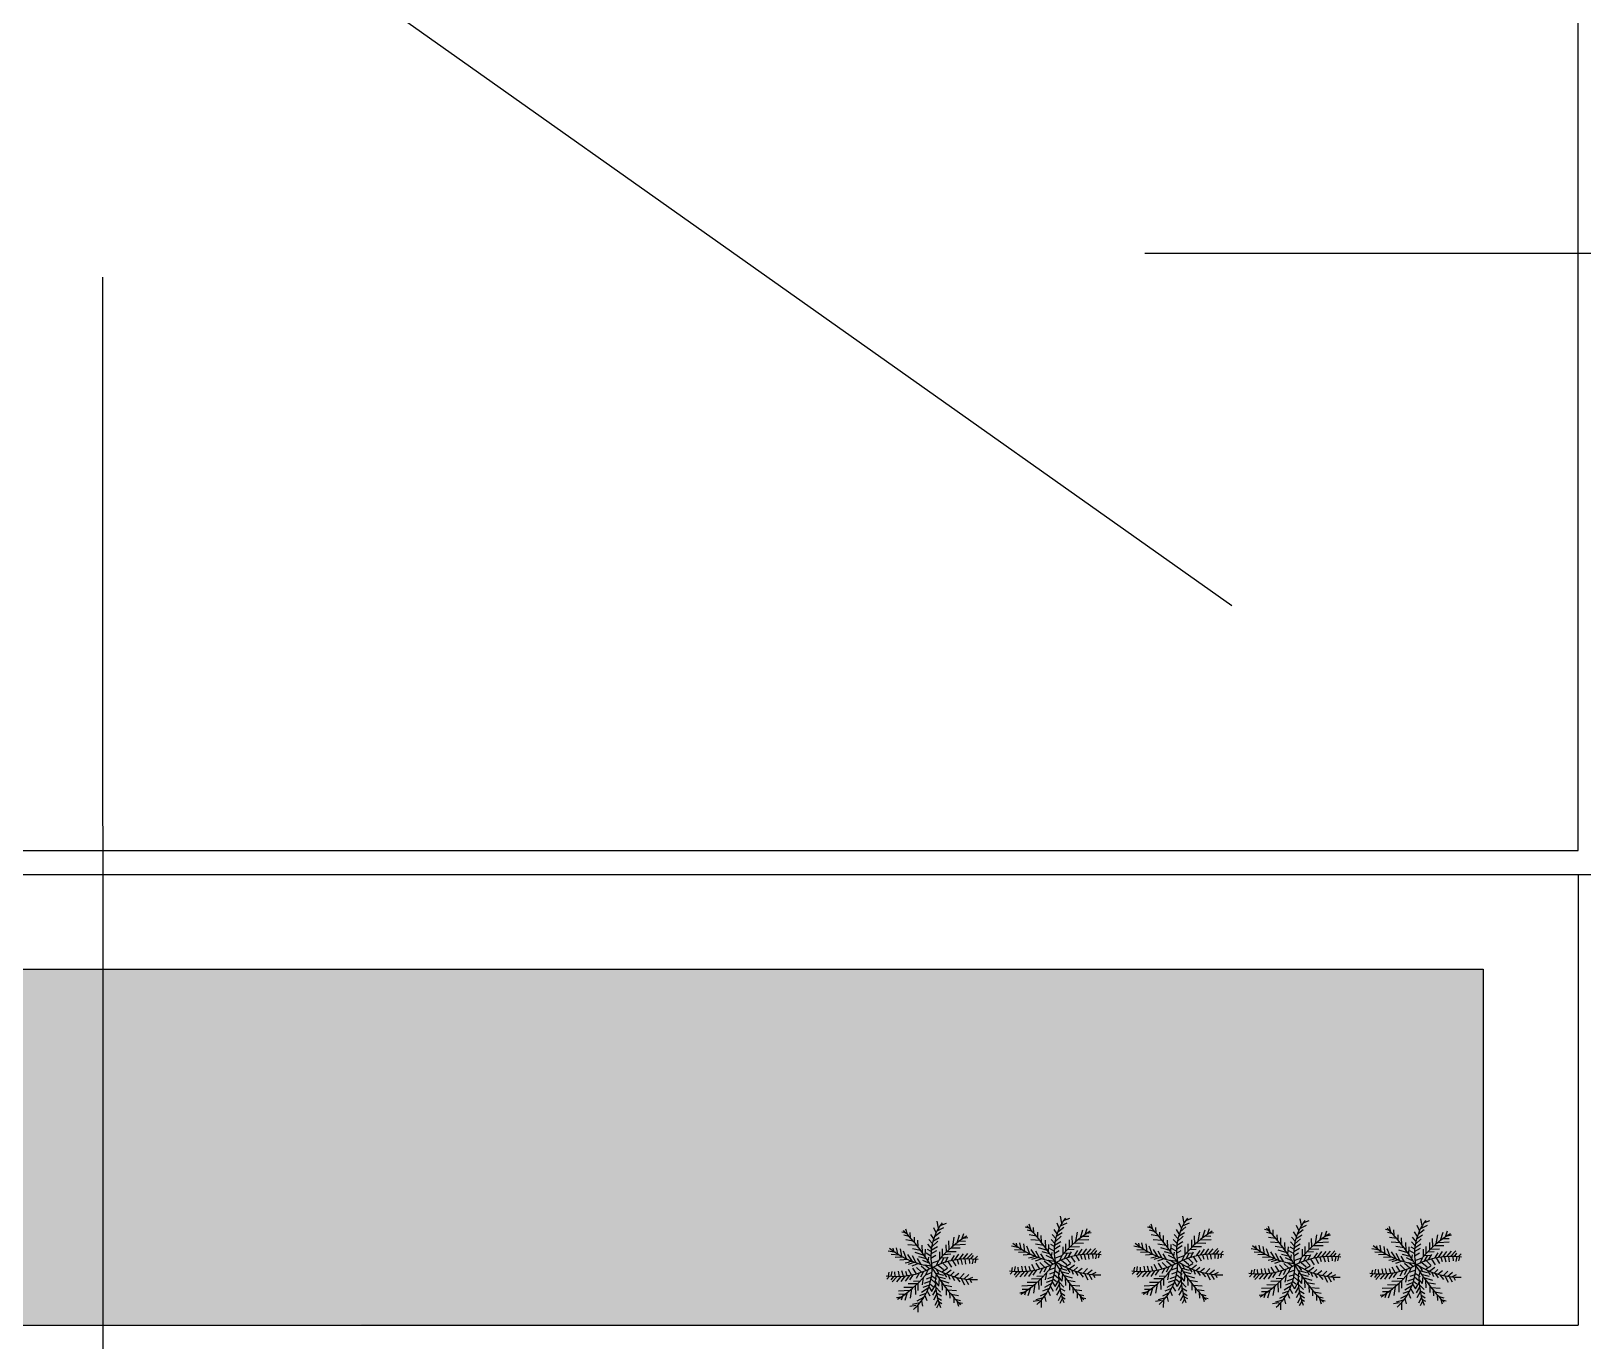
# Model space of a CAD drawing. Header units: millimetres. Extents: x 1170 to 1315, y 90 to 135.
# Drawn here: x 1288.05 to 1292.958, y 121.252 to 125.393 of the extents above; entities that cross this region are included whole.
import ezdxf

# ---------------------------------------------------------------- set-up
doc = ezdxf.new("R2010")
doc.units = ezdxf.units.MM
doc.header["$LTSCALE"] = 20
doc.header["$MEASUREMENT"] = 0
doc.linetypes.add('CENTER', pattern=[2, 1.25, -0.25, 0.25, -0.25])
doc.linetypes.add('HIDDEN', pattern=[0.375, 0.25, -0.125])
for name, color, linetype in [('COTA', 7, 'CONTINUOUS'), ('E-hatch', 8, 'CONTINUOUS'), ('Indic_Corte_Vista', 2, 'CONTINUOUS'), ('LAYER7', 4, 'CONTINUOUS')]:
    doc.layers.add(name, color=color, linetype=linetype)

msp = doc.modelspace()

# ---------------------------------------------------------------- hatches: boundary and pattern name
at = {"layer": 'E-hatch'}
h = msp.add_hatch(dxfattribs=at)
h.set_pattern_fill('GRASS', color=250, scale=0.1, style=0)
h.paths.add_polyline_path([(1279.7532, 122.4272), (1292.6429, 122.4272), (1292.6429, 121.3022), (1281.3117, 121.3087), (1280.9141, 121.3841), (1280.5581, 121.5316), (1280.319, 121.6838), (1280.1098, 121.8645), (1279.9889, 121.9969), (1279.7859, 122.2936), (1279.7394, 122.3831)])
h.paths.add_polyline_path([(1293.1679, 123.0022), (1293.1679, 122.7272), (1293.0179, 122.7272), (1293.0179, 121.2772), (1293.6598, 121.2828), (1294.0841, 121.3625), (1294.3369, 121.4594), (1294.6175, 121.6192), (1294.8963, 121.8508), (1295.0687, 122.0483), (1295.1734, 122.2003), (1295.2986, 122.4364), (1295.3724, 122.6289), (1295.4298, 122.8484), (1295.4543, 123.0022)])

# ---------------------------------------------------------------- linework, layer by layer
at = {"layer": 'COTA', "color": 8, "linetype": 'HIDDEN'}
msp.add_line((1281.6435, 130.7957), (1292.9429, 122.8022), dxfattribs=at)
at = {"layer": 'COTA', "color": 2, "linetype": 'CENTER'}
for p, q in [((1291.5722, 124.6904), (1298.1262, 124.6904)), ((1288.2786, 119.2632), (1288.2776, 124.615))]:
    msp.add_line(p, q, dxfattribs=at)
at = {"layer": 'E-hatch', "color": 250}
for p, q in [((1292.6429, 122.4272), (1292.6429, 121.3022)), ((1290.9123, 121.5936), (1290.9049, 121.6094)), ((1290.9156, 121.6003), (1290.937, 121.6106)), ((1290.9204, 121.6089), (1290.9164, 121.631)), ((1290.9257, 121.6173), (1290.945, 121.6249)), ((1291.2068, 121.6092), (1291.1939, 121.612)), ((1291.2116, 121.6041), (1291.2064, 121.6215)), ((1291.2216, 121.593), (1291.221, 121.6107)), ((1291.3022, 121.609), (1291.2949, 121.6248)), ((1291.2973, 121.5974), (1291.3161, 121.6124)), ((1291.3055, 121.6157), (1291.3269, 121.626)), ((1291.3103, 121.6244), (1291.3063, 121.6464)), ((1291.3156, 121.6327), (1291.3349, 121.6403)), ((1291.5934, 121.6092), (1291.5805, 121.6121)), ((1291.5982, 121.6042), (1291.5929, 121.6216)), ((1291.6082, 121.5931), (1291.6075, 121.6107)), ((1291.6888, 121.6091), (1291.6814, 121.6249)), ((1291.6839, 121.5975), (1291.7027, 121.6125)), ((1291.6921, 121.6158), (1291.7135, 121.6261)), ((1291.6968, 121.6244), (1291.6929, 121.6464)), ((1291.7021, 121.6328), (1291.7215, 121.6403)), ((1291.9688, 121.5964), (1291.9636, 121.6139)), ((1292.0594, 121.6014), (1292.052, 121.6172)), ((1292.0627, 121.608), (1292.0841, 121.6184)), ((1292.0675, 121.6167), (1292.0635, 121.6387)), ((1292.0728, 121.6251), (1292.0921, 121.6326)), ((1292.351, 121.5964), (1292.3458, 121.6139)), ((1292.4416, 121.6014), (1292.4342, 121.6172)), ((1292.4449, 121.608), (1292.4663, 121.6184)), ((1292.4497, 121.6167), (1292.4457, 121.6387)), ((1292.455, 121.6251), (1292.4743, 121.6326)), ((1290.8169, 121.5937), (1290.804, 121.5966)), ((1290.827, 121.5829), (1290.8105, 121.5871)), ((1290.8217, 121.5887), (1290.8165, 121.6061)), ((1290.8401, 121.5679), (1290.8166, 121.5718)), ((1290.8317, 121.5776), (1290.831, 121.5952)), ((1290.8446, 121.5625), (1290.8441, 121.5803)), ((1290.8556, 121.549), (1290.8551, 121.5704)), ((1290.9007, 121.5602), (1290.8893, 121.5729)), ((1290.905, 121.5752), (1290.8958, 121.589)), ((1290.8987, 121.5502), (1290.9176, 121.5677)), ((1290.9027, 121.5677), (1290.9217, 121.5796)), ((1290.9074, 121.582), (1290.9262, 121.597)), ((1290.9538, 121.5415), (1290.9529, 121.5688)), ((1290.9649, 121.5512), (1290.9697, 121.5802)), ((1290.9787, 121.5624), (1290.9867, 121.5881)), ((1290.9869, 121.5685), (1291.0052, 121.5681)), ((1290.9943, 121.5737), (1291.0006, 121.5924)), ((1290.9992, 121.577), (1291.0128, 121.5796)), ((1291.1687, 121.5512), (1291.1667, 121.5609)), ((1291.181, 121.5429), (1291.177, 121.5624)), ((1291.2169, 121.5983), (1291.2005, 121.6026)), ((1291.2301, 121.5833), (1291.2065, 121.5872)), ((1291.2412, 121.5698), (1291.2126, 121.5718)), ((1291.2346, 121.578), (1291.234, 121.5957)), ((1291.2455, 121.5644), (1291.245, 121.5858)), ((1291.2591, 121.5463), (1291.258, 121.5708)), ((1291.2878, 121.5602), (1291.276, 121.5731)), ((1291.2907, 121.5756), (1291.2792, 121.5883)), ((1291.2949, 121.5906), (1291.2858, 121.6045)), ((1291.2871, 121.5547), (1291.3065, 121.5667)), ((1291.2886, 121.5656), (1291.3076, 121.5831)), ((1291.2926, 121.5832), (1291.3116, 121.595)), ((1291.3348, 121.5485), (1291.3348, 121.5715)), ((1291.3438, 121.5569), (1291.3428, 121.5842)), ((1291.3495, 121.5621), (1291.3789, 121.5617)), ((1291.3548, 121.5666), (1291.3596, 121.5956)), ((1291.3607, 121.5715), (1291.3957, 121.5731)), ((1291.3687, 121.5778), (1291.3766, 121.6035)), ((1291.3768, 121.5839), (1291.3952, 121.5836)), ((1291.3842, 121.5891), (1291.3905, 121.6078)), ((1291.3892, 121.5925), (1291.4028, 121.595)), ((1291.5553, 121.5513), (1291.5532, 121.5609)), ((1291.5675, 121.5429), (1291.5636, 121.5624)), ((1291.6035, 121.5984), (1291.587, 121.6026)), ((1291.6166, 121.5834), (1291.5931, 121.5873)), ((1291.6278, 121.5699), (1291.5992, 121.5719)), ((1291.6211, 121.578), (1291.6205, 121.5958)), ((1291.632, 121.5645), (1291.6316, 121.5859)), ((1291.6457, 121.5464), (1291.6446, 121.5709)), ((1291.6743, 121.5603), (1291.6625, 121.5732)), ((1291.6772, 121.5757), (1291.6657, 121.5884)), ((1291.6815, 121.5906), (1291.6723, 121.6045)), ((1291.6736, 121.5548), (1291.693, 121.5667)), ((1291.6752, 121.5657), (1291.6941, 121.5832)), ((1291.6792, 121.5832), (1291.6982, 121.5951)), ((1291.7214, 121.5485), (1291.7213, 121.5716)), ((1291.7303, 121.557), (1291.7293, 121.5843)), ((1291.736, 121.5621), (1291.7655, 121.5618)), ((1291.7413, 121.5667), (1291.7462, 121.5956)), ((1291.7473, 121.5716), (1291.7823, 121.5732)), ((1291.7552, 121.5779), (1291.7632, 121.6036)), ((1291.7634, 121.584), (1291.7817, 121.5836)), ((1291.7708, 121.5892), (1291.7771, 121.6079)), ((1291.7757, 121.5925), (1291.7893, 121.595)), ((1291.964, 121.6015), (1291.9511, 121.6043)), ((1291.9741, 121.5907), (1291.9576, 121.5949)), ((1291.9873, 121.5757), (1291.9637, 121.5796)), ((1291.9984, 121.5622), (1291.9698, 121.5642)), ((1291.9788, 121.5854), (1291.9781, 121.603)), ((1291.9917, 121.5703), (1291.9912, 121.588)), ((1292.0027, 121.5568), (1292.0022, 121.5782)), ((1292.0163, 121.5386), (1292.0152, 121.5632)), ((1292.0449, 121.5526), (1292.0331, 121.5654)), ((1292.0478, 121.5679), (1292.0364, 121.5807)), ((1292.0521, 121.5829), (1292.043, 121.5968)), ((1292.0458, 121.558), (1292.0647, 121.5755)), ((1292.0498, 121.5755), (1292.0688, 121.5874)), ((1292.0545, 121.5898), (1292.0733, 121.6047)), ((1292.092, 121.5408), (1292.0919, 121.5639)), ((1292.101, 121.5493), (1292.1, 121.5765)), ((1292.112, 121.559), (1292.1168, 121.5879)), ((1292.1179, 121.5639), (1292.1529, 121.5655)), ((1292.1258, 121.5702), (1292.1338, 121.5958)), ((1292.134, 121.5763), (1292.1523, 121.5759)), ((1292.1414, 121.5815), (1292.1477, 121.6001)), ((1292.1463, 121.5848), (1292.16, 121.5873)), ((1292.3462, 121.6015), (1292.3333, 121.6043)), ((1292.3563, 121.5907), (1292.3399, 121.5949)), ((1292.3695, 121.5757), (1292.3459, 121.5796)), ((1292.3806, 121.5622), (1292.352, 121.5642)), ((1292.361, 121.5854), (1292.3603, 121.603)), ((1292.3739, 121.5703), (1292.3734, 121.588)), ((1292.3849, 121.5568), (1292.3844, 121.5782)), ((1292.3985, 121.5386), (1292.3974, 121.5632)), ((1292.4271, 121.5526), (1292.4154, 121.5654)), ((1292.43, 121.5679), (1292.4186, 121.5807)), ((1292.4343, 121.5829), (1292.4252, 121.5968)), ((1292.428, 121.558), (1292.4469, 121.5755)), ((1292.432, 121.5755), (1292.451, 121.5874)), ((1292.4367, 121.5898), (1292.4555, 121.6047)), ((1292.4742, 121.5408), (1292.4741, 121.5639)), ((1292.4832, 121.5493), (1292.4822, 121.5765)), ((1292.4942, 121.559), (1292.499, 121.5879)), ((1292.5001, 121.5639), (1292.5351, 121.5655)), ((1292.508, 121.5702), (1292.516, 121.5958)), ((1292.5162, 121.5763), (1292.5345, 121.5759)), ((1292.5236, 121.5815), (1292.5299, 121.6001)), ((1292.5285, 121.5848), (1292.5422, 121.5873)), ((1290.7849, 121.5315), (1290.7614, 121.5361)), ((1290.7971, 121.5237), (1290.7708, 121.5253)), ((1290.7788, 121.5358), (1290.7768, 121.5455)), ((1290.8079, 121.5175), (1290.7827, 121.5164)), ((1290.791, 121.5274), (1290.7871, 121.5469)), ((1290.8037, 121.5199), (1290.7999, 121.5435)), ((1290.819, 121.5118), (1290.8098, 121.5361)), ((1290.8513, 121.5544), (1290.8227, 121.5564)), ((1290.8376, 121.5036), (1290.8236, 121.5257)), ((1290.8635, 121.5386), (1290.8374, 121.5433)), ((1290.85, 121.499), (1290.8383, 121.5208)), ((1290.8751, 121.5226), (1290.8467, 121.5316)), ((1290.8649, 121.4944), (1290.8536, 121.5124)), ((1290.8825, 121.5117), (1290.8579, 121.5182)), ((1290.8692, 121.5309), (1290.8681, 121.5554)), ((1290.8778, 121.5187), (1290.8793, 121.5421)), ((1290.8961, 121.5206), (1290.8809, 121.5293)), ((1290.8967, 121.5349), (1290.885, 121.5412)), ((1290.8978, 121.5448), (1290.886, 121.5577)), ((1290.8873, 121.5043), (1290.8897, 121.5169)), ((1290.8962, 121.5271), (1290.9146, 121.5381)), ((1290.8962, 121.5138), (1290.9113, 121.5229)), ((1290.8971, 121.5393), (1290.9165, 121.5512)), ((1290.9241, 121.511), (1290.924, 121.5341)), ((1290.9271, 121.4961), (1290.9367, 121.5138)), ((1290.9288, 121.5146), (1290.9495, 121.5158)), ((1290.933, 121.5203), (1290.933, 121.5433)), ((1290.9379, 121.526), (1290.9586, 121.5272)), ((1290.9407, 121.5007), (1290.9504, 121.518)), ((1290.9449, 121.5331), (1290.9448, 121.5561)), ((1290.9467, 121.5348), (1290.9756, 121.5351)), ((1290.9595, 121.5466), (1290.989, 121.5463)), ((1290.9599, 121.5058), (1290.9711, 121.5227)), ((1290.9708, 121.5561), (1291.0058, 121.5577)), ((1290.9719, 121.5082), (1290.9848, 121.5269)), ((1290.9857, 121.5101), (1290.9987, 121.5277)), ((1290.9979, 121.5111), (1291.0126, 121.5284)), ((1291.0031, 121.5114), (1291.0058, 121.4949)), ((1291.0101, 121.5115), (1291.0266, 121.5292)), ((1291.0171, 121.5115), (1291.0178, 121.4973)), ((1291.0221, 121.5113), (1291.0304, 121.5224)), ((1291.0294, 121.5109), (1291.0266, 121.496)), ((1291.0343, 121.5105), (1291.0434, 121.5201)), ((1291.1748, 121.5469), (1291.1514, 121.5515)), ((1291.187, 121.5391), (1291.1608, 121.5407)), ((1291.1978, 121.5329), (1291.1726, 121.5318)), ((1291.2133, 121.5251), (1291.1879, 121.5234)), ((1291.1936, 121.5353), (1291.1898, 121.5589)), ((1291.209, 121.5272), (1291.1997, 121.5515)), ((1291.2275, 121.519), (1291.2135, 121.5412)), ((1291.2348, 121.5163), (1291.2145, 121.5096)), ((1291.2465, 121.5123), (1291.2258, 121.5042)), ((1291.2534, 121.5541), (1291.2273, 121.5587)), ((1291.2399, 121.5145), (1291.2283, 121.5362)), ((1291.265, 121.538), (1291.2367, 121.547)), ((1291.2548, 121.5098), (1291.2435, 121.5279)), ((1291.2724, 121.5271), (1291.2479, 121.5336)), ((1291.2821, 121.512), (1291.2607, 121.5221)), ((1291.2677, 121.5341), (1291.2692, 121.5575)), ((1291.286, 121.536), (1291.2708, 121.5447)), ((1291.2866, 121.5503), (1291.2749, 121.5566)), ((1291.2773, 121.5197), (1291.2797, 121.5323)), ((1291.2861, 121.5292), (1291.3013, 121.5383)), ((1291.2862, 121.5425), (1291.3045, 121.5535)), ((1291.2874, 121.514), (1291.3109, 121.5224)), ((1291.3038, 121.5061), (1291.3112, 121.5231)), ((1291.314, 121.5264), (1291.314, 121.5495)), ((1291.317, 121.5115), (1291.3266, 121.5292)), ((1291.3187, 121.5301), (1291.3394, 121.5312)), ((1291.323, 121.5357), (1291.3229, 121.5588)), ((1291.3233, 121.5138), (1291.3388, 121.4985)), ((1291.3278, 121.5415), (1291.3486, 121.5426)), ((1291.3306, 121.5161), (1291.3403, 121.5335)), ((1291.3366, 121.5502), (1291.3656, 121.5505)), ((1291.3392, 121.5186), (1291.3508, 121.5009)), ((1291.3498, 121.5212), (1291.361, 121.5381)), ((1291.3546, 121.5222), (1291.3646, 121.5051)), ((1291.3619, 121.5236), (1291.3747, 121.5423)), ((1291.3687, 121.5246), (1291.373, 121.5108)), ((1291.3756, 121.5255), (1291.3887, 121.5431)), ((1291.3808, 121.526), (1291.3852, 121.5097)), ((1291.3878, 121.5265), (1291.4026, 121.5438)), ((1291.3931, 121.5268), (1291.3957, 121.5103)), ((1291.4, 121.5269), (1291.4165, 121.5446)), ((1291.407, 121.5269), (1291.4078, 121.5127)), ((1291.412, 121.5267), (1291.4203, 121.5378)), ((1291.4193, 121.5263), (1291.4166, 121.5115)), ((1291.4242, 121.5259), (1291.4334, 121.5355)), ((1291.4282, 121.5255), (1291.4252, 121.5137)), ((1291.5613, 121.547), (1291.5379, 121.5516)), ((1291.5736, 121.5392), (1291.5473, 121.5407)), ((1291.5844, 121.533), (1291.5591, 121.5319)), ((1291.5999, 121.5252), (1291.5744, 121.5235)), ((1291.5801, 121.5353), (1291.5764, 121.559)), ((1291.5955, 121.5273), (1291.5862, 121.5516)), ((1291.6141, 121.5191), (1291.6, 121.5412)), ((1291.6213, 121.5163), (1291.601, 121.5097)), ((1291.6331, 121.5123), (1291.6124, 121.5043)), ((1291.6399, 121.5541), (1291.6139, 121.5587)), ((1291.6264, 121.5145), (1291.6148, 121.5363)), ((1291.6515, 121.5381), (1291.6232, 121.547)), ((1291.6413, 121.5099), (1291.6301, 121.5279)), ((1291.659, 121.5272), (1291.6344, 121.5337)), ((1291.6687, 121.5121), (1291.6473, 121.5222)), ((1291.6543, 121.5341), (1291.6558, 121.5576)), ((1291.6726, 121.5361), (1291.6573, 121.5448)), ((1291.6732, 121.5503), (1291.6614, 121.5567)), ((1291.6638, 121.5198), (1291.6662, 121.5324)), ((1291.6727, 121.5426), (1291.691, 121.5536)), ((1291.6727, 121.5293), (1291.6878, 121.5384)), ((1291.6739, 121.514), (1291.6975, 121.5225)), ((1291.6904, 121.5061), (1291.6978, 121.5232)), ((1291.7006, 121.5265), (1291.7005, 121.5496)), ((1291.7036, 121.5116), (1291.7132, 121.5293)), ((1291.7053, 121.5301), (1291.726, 121.5313)), ((1291.7095, 121.5358), (1291.7095, 121.5588)), ((1291.7099, 121.5138), (1291.7253, 121.4986)), ((1291.7144, 121.5415), (1291.7351, 121.5427)), ((1291.7172, 121.5162), (1291.7269, 121.5335)), ((1291.7232, 121.5503), (1291.7521, 121.5506)), ((1291.7258, 121.5187), (1291.7374, 121.501)), ((1291.7364, 121.5213), (1291.7476, 121.5382)), ((1291.7412, 121.5223), (1291.7511, 121.5052)), ((1291.7484, 121.5237), (1291.7613, 121.5424)), ((1291.7553, 121.5247), (1291.7595, 121.5109)), ((1291.7622, 121.5256), (1291.7752, 121.5432)), ((1291.7673, 121.5261), (1291.7718, 121.5098)), ((1291.7744, 121.5266), (1291.7891, 121.5439)), ((1291.7796, 121.5269), (1291.7822, 121.5104)), ((1291.7866, 121.527), (1291.803, 121.5447)), ((1291.7936, 121.527), (1291.7943, 121.5128)), ((1291.7986, 121.5268), (1291.8069, 121.5379)), ((1291.8059, 121.5264), (1291.8031, 121.5115)), ((1291.8108, 121.526), (1291.8199, 121.5356)), ((1291.8148, 121.5256), (1291.8117, 121.5137)), ((1291.932, 121.5393), (1291.9085, 121.5438)), ((1291.9442, 121.5315), (1291.9179, 121.533)), ((1291.9259, 121.5436), (1291.9239, 121.5532)), ((1291.955, 121.5253), (1291.9298, 121.5242)), ((1291.9382, 121.5352), (1291.9342, 121.5547)), ((1291.9705, 121.5175), (1291.945, 121.5158)), ((1291.9508, 121.5276), (1291.947, 121.5513)), ((1291.9661, 121.5196), (1291.9569, 121.5439)), ((1291.9847, 121.5114), (1291.9707, 121.5335)), ((1292.0106, 121.5464), (1291.9845, 121.551)), ((1291.9971, 121.5068), (1291.9854, 121.5286)), ((1292.0222, 121.5304), (1291.9938, 121.5393)), ((1292.012, 121.5022), (1292.0007, 121.5202)), ((1292.0296, 121.5195), (1292.005, 121.526)), ((1292.0393, 121.5044), (1292.0179, 121.5145)), ((1292.0249, 121.5264), (1292.0264, 121.5498)), ((1292.0432, 121.5284), (1292.028, 121.5371)), ((1292.0438, 121.5426), (1292.0321, 121.549)), ((1292.0344, 121.5121), (1292.0368, 121.5247)), ((1292.0433, 121.5349), (1292.0617, 121.5459)), ((1292.0433, 121.5216), (1292.0585, 121.5306)), ((1292.0442, 121.5471), (1292.0636, 121.559)), ((1292.0446, 121.5063), (1292.0681, 121.5148)), ((1292.061, 121.4984), (1292.0684, 121.5155)), ((1292.0712, 121.5188), (1292.0711, 121.5419)), ((1292.0742, 121.5038), (1292.0838, 121.5216)), ((1292.0759, 121.5224), (1292.0966, 121.5236)), ((1292.0801, 121.5281), (1292.0801, 121.5511)), ((1292.085, 121.5338), (1292.1057, 121.535)), ((1292.0878, 121.5085), (1292.0975, 121.5258)), ((1292.0938, 121.5426), (1292.1227, 121.5429)), ((1292.0964, 121.511), (1292.108, 121.4932)), ((1292.1066, 121.5544), (1292.1361, 121.5541)), ((1292.107, 121.5136), (1292.1182, 121.5304)), ((1292.1118, 121.5146), (1292.1217, 121.4975)), ((1292.1191, 121.5159), (1292.1319, 121.5347)), ((1292.1259, 121.517), (1292.1302, 121.5032)), ((1292.1328, 121.5179), (1292.1458, 121.5354)), ((1292.138, 121.5184), (1292.1424, 121.5021)), ((1292.145, 121.5189), (1292.1597, 121.5362)), ((1292.1502, 121.5191), (1292.1529, 121.5027)), ((1292.1572, 121.5193), (1292.1737, 121.537)), ((1292.1642, 121.5193), (1292.1649, 121.5051)), ((1292.1692, 121.5191), (1292.1775, 121.5302)), ((1292.1765, 121.5187), (1292.1737, 121.5038)), ((1292.1814, 121.5183), (1292.1905, 121.5279)), ((1292.1854, 121.5179), (1292.1823, 121.506)), ((1292.3142, 121.5393), (1292.2908, 121.5438)), ((1292.3264, 121.5315), (1292.3002, 121.533)), ((1292.3081, 121.5436), (1292.3061, 121.5532)), ((1292.3372, 121.5253), (1292.312, 121.5242)), ((1292.3204, 121.5352), (1292.3164, 121.5547)), ((1292.3527, 121.5175), (1292.3273, 121.5158)), ((1292.333, 121.5276), (1292.3292, 121.5513)), ((1292.3483, 121.5196), (1292.3391, 121.5439)), ((1292.3669, 121.5114), (1292.3529, 121.5335)), ((1292.3928, 121.5464), (1292.3667, 121.551)), ((1292.3793, 121.5068), (1292.3677, 121.5286)), ((1292.4044, 121.5304), (1292.376, 121.5393)), ((1292.3942, 121.5022), (1292.3829, 121.5202)), ((1292.4118, 121.5195), (1292.3872, 121.526)), ((1292.4215, 121.5044), (1292.4001, 121.5145)), ((1292.4071, 121.5264), (1292.4086, 121.5498)), ((1292.4254, 121.5284), (1292.4102, 121.5371)), ((1292.426, 121.5426), (1292.4143, 121.549)), ((1292.4166, 121.5121), (1292.4191, 121.5247)), ((1292.4255, 121.5349), (1292.4439, 121.5459)), ((1292.4255, 121.5216), (1292.4407, 121.5306)), ((1292.4265, 121.5471), (1292.4458, 121.559)), ((1292.4268, 121.5063), (1292.4503, 121.5148)), ((1292.4432, 121.4984), (1292.4506, 121.5155)), ((1292.4534, 121.5188), (1292.4533, 121.5419)), ((1292.4564, 121.5038), (1292.466, 121.5216)), ((1292.4581, 121.5224), (1292.4788, 121.5236)), ((1292.4624, 121.5281), (1292.4623, 121.5511)), ((1292.4672, 121.5338), (1292.4879, 121.535)), ((1292.47, 121.5085), (1292.4797, 121.5258)), ((1292.476, 121.5426), (1292.5049, 121.5429)), ((1292.4786, 121.511), (1292.4902, 121.4932)), ((1292.4888, 121.5544), (1292.5183, 121.5541)), ((1292.4892, 121.5136), (1292.5004, 121.5304)), ((1292.494, 121.5146), (1292.5039, 121.4975)), ((1292.5013, 121.5159), (1292.5141, 121.5347)), ((1292.5081, 121.517), (1292.5124, 121.5032)), ((1292.515, 121.5179), (1292.528, 121.5354)), ((1292.5202, 121.5184), (1292.5246, 121.5021)), ((1292.5272, 121.5189), (1292.542, 121.5362)), ((1292.5324, 121.5191), (1292.5351, 121.5027)), ((1292.5394, 121.5193), (1292.5559, 121.537)), ((1292.5464, 121.5193), (1292.5471, 121.5051)), ((1292.5514, 121.5191), (1292.5597, 121.5302)), ((1292.5587, 121.5187), (1292.5559, 121.5038)), ((1292.5636, 121.5183), (1292.5727, 121.5279)), ((1292.5676, 121.5179), (1292.5645, 121.506)), ((1290.7616, 121.4576), (1290.7646, 121.4695)), ((1290.7705, 121.4568), (1290.7732, 121.4717)), ((1290.7828, 121.4563), (1290.782, 121.4704)), ((1290.7967, 121.4564), (1290.7941, 121.4728)), ((1290.8234, 121.5097), (1290.7979, 121.508)), ((1290.809, 121.4572), (1290.8046, 121.4734)), ((1290.8211, 121.4585), (1290.8168, 121.4723)), ((1290.8448, 121.5008), (1290.8245, 121.4942)), ((1290.8352, 121.4609), (1290.8252, 121.478)), ((1290.84, 121.4619), (1290.8288, 121.4451)), ((1290.8566, 121.4968), (1290.8359, 121.4888)), ((1290.8506, 121.4645), (1290.839, 121.4823)), ((1290.8592, 121.467), (1290.8495, 121.4497)), ((1290.8665, 121.4694), (1290.851, 121.4847)), ((1290.8728, 121.4717), (1290.8632, 121.4539)), ((1290.8809, 121.4749), (1290.8648, 121.4889)), ((1290.8922, 121.4966), (1290.8708, 121.5067)), ((1290.8974, 121.4882), (1290.8768, 121.4913)), ((1290.8921, 121.48), (1290.8768, 121.4913)), ((1290.886, 121.4771), (1290.8786, 121.46)), ((1290.8994, 121.4681), (1290.8789, 121.4607)), ((1290.8975, 121.4985), (1290.921, 121.507)), ((1290.9125, 121.4634), (1290.9101, 121.4509)), ((1290.9117, 121.4812), (1290.9204, 121.467)), ((1290.9117, 121.4668), (1290.9362, 121.4603)), ((1290.9139, 121.4906), (1290.9213, 121.5077)), ((1290.9194, 121.4922), (1290.9356, 121.4782)), ((1290.9304, 121.4711), (1290.9481, 121.4819)), ((1290.9334, 121.4983), (1290.9488, 121.4831)), ((1290.9363, 121.4679), (1290.945, 121.4537)), ((1290.9433, 121.4648), (1290.9598, 121.4774)), ((1290.9493, 121.5032), (1290.9609, 121.4855)), ((1290.9579, 121.4592), (1290.9696, 121.4703)), ((1290.9647, 121.5068), (1290.9746, 121.4897)), ((1290.97, 121.4554), (1290.9847, 121.4668)), ((1290.9788, 121.5092), (1290.983, 121.4954)), ((1290.9876, 121.451), (1291.0012, 121.4654)), ((1290.9909, 121.5106), (1290.9953, 121.4943)), ((1291.0008, 121.4487), (1291.0164, 121.4619)), ((1291.0383, 121.5101), (1291.0352, 121.4983)), ((1291.1555, 121.4727), (1291.1464, 121.4631)), ((1291.1515, 121.4731), (1291.1546, 121.4849)), ((1291.1677, 121.4718), (1291.1594, 121.4607)), ((1291.1604, 121.4723), (1291.1632, 121.4871)), ((1291.1797, 121.4716), (1291.1632, 121.454)), ((1291.1727, 121.4717), (1291.172, 121.4859)), ((1291.1919, 121.4721), (1291.1772, 121.4547)), ((1291.1867, 121.4718), (1291.184, 121.4883)), ((1291.2041, 121.4731), (1291.1911, 121.4555)), ((1291.1989, 121.4726), (1291.1945, 121.4888)), ((1291.2179, 121.475), (1291.205, 121.4563)), ((1291.211, 121.474), (1291.2068, 121.4878)), ((1291.2251, 121.4763), (1291.2152, 121.4935)), ((1291.2299, 121.4774), (1291.2187, 121.4605)), ((1291.2405, 121.48), (1291.2289, 121.4977)), ((1291.2491, 121.4824), (1291.2394, 121.4651)), ((1291.2564, 121.4848), (1291.241, 121.5001)), ((1291.2627, 121.4871), (1291.2531, 121.4694)), ((1291.2709, 121.4904), (1291.2547, 121.5043)), ((1291.262, 121.468), (1291.2579, 121.4452)), ((1291.2873, 121.5036), (1291.2668, 121.5068)), ((1291.2821, 121.4954), (1291.2668, 121.5068)), ((1291.2759, 121.4925), (1291.2685, 121.4754)), ((1291.2893, 121.4835), (1291.2688, 121.4762)), ((1291.2875, 121.4692), (1291.2709, 121.4634)), ((1291.2863, 121.4626), (1291.2995, 121.451)), ((1291.2883, 121.4747), (1291.304, 121.4634)), ((1291.3025, 121.4789), (1291.3001, 121.4663)), ((1291.3016, 121.4966), (1291.3103, 121.4825)), ((1291.3016, 121.4822), (1291.3261, 121.4758)), ((1291.3073, 121.4714), (1291.3319, 121.465)), ((1291.3094, 121.5076), (1291.3255, 121.4936)), ((1291.312, 121.4645), (1291.3105, 121.4411)), ((1291.3203, 121.4865), (1291.338, 121.4974)), ((1291.3262, 121.4833), (1291.335, 121.4691)), ((1291.3332, 121.4802), (1291.3497, 121.4929)), ((1291.3403, 121.4766), (1291.3457, 121.4632)), ((1291.3478, 121.4746), (1291.3595, 121.4857)), ((1291.3518, 121.4733), (1291.3606, 121.4591)), ((1291.3599, 121.4708), (1291.3747, 121.4822)), ((1291.3661, 121.4691), (1291.3779, 121.4543)), ((1291.3775, 121.4664), (1291.3911, 121.4809)), ((1291.3821, 121.4655), (1291.3926, 121.4453)), ((1291.3907, 121.4641), (1291.4063, 121.4774)), ((1291.3952, 121.4635), (1291.4048, 121.4465)), ((1291.404, 121.4625), (1291.4189, 121.4697)), ((1291.4095, 121.462), (1291.4142, 121.4524)), ((1291.542, 121.4727), (1291.5329, 121.4631)), ((1291.5381, 121.4731), (1291.5411, 121.485)), ((1291.5542, 121.4719), (1291.5459, 121.4608)), ((1291.547, 121.4723), (1291.5497, 121.4872)), ((1291.5662, 121.4717), (1291.5498, 121.4541)), ((1291.5593, 121.4718), (1291.5585, 121.4859)), ((1291.5785, 121.4721), (1291.5637, 121.4548)), ((1291.5732, 121.4719), (1291.5706, 121.4883)), ((1291.5907, 121.4732), (1291.5776, 121.4556)), ((1291.5855, 121.4726), (1291.581, 121.4889)), ((1291.6044, 121.4751), (1291.5915, 121.4563)), ((1291.5976, 121.474), (1291.5933, 121.4878)), ((1291.6117, 121.4764), (1291.6017, 121.4935)), ((1291.6165, 121.4774), (1291.6053, 121.4606)), ((1291.6271, 121.48), (1291.6154, 121.4978)), ((1291.6356, 121.4825), (1291.6259, 121.4652)), ((1291.6429, 121.4849), (1291.6275, 121.5002)), ((1291.6492, 121.4872), (1291.6397, 121.4694)), ((1291.6574, 121.4904), (1291.6412, 121.5044)), ((1291.6486, 121.4681), (1291.6445, 121.4453)), ((1291.6738, 121.5037), (1291.6533, 121.5068)), ((1291.6686, 121.4955), (1291.6533, 121.5068)), ((1291.6625, 121.4926), (1291.655, 121.4755)), ((1291.6759, 121.4836), (1291.6554, 121.4762)), ((1291.6741, 121.4693), (1291.6574, 121.4634)), ((1291.6728, 121.4626), (1291.686, 121.451)), ((1291.6749, 121.4747), (1291.6906, 121.4635)), ((1291.689, 121.4789), (1291.6866, 121.4664)), ((1291.6881, 121.4823), (1291.7127, 121.4758)), ((1291.6882, 121.4967), (1291.6969, 121.4825)), ((1291.6939, 121.4715), (1291.7184, 121.465)), ((1291.6959, 121.5077), (1291.7121, 121.4937)), ((1291.6986, 121.4646), (1291.697, 121.4412)), ((1291.7069, 121.4866), (1291.7246, 121.4974)), ((1291.7128, 121.4834), (1291.7215, 121.4692)), ((1291.7198, 121.4803), (1291.7363, 121.4929)), ((1291.7268, 121.4767), (1291.7322, 121.4633)), ((1291.7343, 121.4747), (1291.746, 121.4858)), ((1291.7384, 121.4733), (1291.7471, 121.4592)), ((1291.7465, 121.4708), (1291.7612, 121.4823)), ((1291.7527, 121.4691), (1291.7644, 121.4544)), ((1291.764, 121.4665), (1291.7777, 121.4809)), ((1291.7686, 121.4656), (1291.7791, 121.4454)), ((1291.7772, 121.4641), (1291.7929, 121.4774)), ((1291.7817, 121.4635), (1291.7914, 121.4466)), ((1291.7905, 121.4626), (1291.8055, 121.4697)), ((1291.796, 121.4621), (1291.8007, 121.4525)), ((1291.9127, 121.465), (1291.9035, 121.4554)), ((1291.9087, 121.4654), (1291.9117, 121.4773)), ((1291.9249, 121.4642), (1291.9166, 121.4531)), ((1291.9176, 121.4646), (1291.9203, 121.4795)), ((1291.9369, 121.464), (1291.9204, 121.4463)), ((1291.9299, 121.464), (1291.9291, 121.4782)), ((1291.9491, 121.4644), (1291.9343, 121.4471)), ((1291.9439, 121.4642), (1291.9412, 121.4806)), ((1291.9613, 121.4654), (1291.9482, 121.4479)), ((1291.9561, 121.4649), (1291.9517, 121.4812)), ((1291.975, 121.4674), (1291.9622, 121.4486)), ((1291.9682, 121.4663), (1291.9639, 121.4801)), ((1291.9919, 121.5086), (1291.9717, 121.502)), ((1291.9823, 121.4687), (1291.9723, 121.4858)), ((1291.9871, 121.4697), (1291.9759, 121.4529)), ((1292.0037, 121.5046), (1291.983, 121.4966)), ((1291.9977, 121.4723), (1291.9861, 121.4901)), ((1292.0063, 121.4748), (1291.9966, 121.4575)), ((1292.0136, 121.4772), (1291.9981, 121.4925)), ((1292.0199, 121.4795), (1292.0103, 121.4617)), ((1292.028, 121.4827), (1292.0119, 121.4967)), ((1292.0445, 121.496), (1292.024, 121.4991)), ((1292.0393, 121.4877), (1292.024, 121.4991)), ((1292.0331, 121.4849), (1292.0257, 121.4678)), ((1292.0465, 121.4759), (1292.026, 121.4685)), ((1292.0447, 121.4616), (1292.0281, 121.4557)), ((1292.0455, 121.467), (1292.0612, 121.4558)), ((1292.0596, 121.4712), (1292.0572, 121.4586)), ((1292.0588, 121.489), (1292.0675, 121.4748)), ((1292.0588, 121.4746), (1292.0833, 121.4681)), ((1292.0645, 121.4638), (1292.089, 121.4573)), ((1292.0665, 121.5), (1292.0827, 121.486)), ((1292.0775, 121.4789), (1292.0952, 121.4897)), ((1292.0805, 121.5061), (1292.0959, 121.4908)), ((1292.0834, 121.4757), (1292.0922, 121.4615)), ((1292.0904, 121.4726), (1292.1069, 121.4852)), ((1292.0975, 121.4689), (1292.1028, 121.4556)), ((1292.105, 121.467), (1292.1167, 121.4781)), ((1292.109, 121.4656), (1292.1177, 121.4514)), ((1292.1171, 121.4631), (1292.1318, 121.4746)), ((1292.1347, 121.4588), (1292.1483, 121.4732)), ((1292.1479, 121.4564), (1292.1635, 121.4697)), ((1292.1611, 121.4548), (1292.1761, 121.462)), ((1292.2949, 121.465), (1292.2857, 121.4554)), ((1292.2909, 121.4654), (1292.294, 121.4773)), ((1292.3071, 121.4642), (1292.2988, 121.4531)), ((1292.2998, 121.4646), (1292.3026, 121.4795)), ((1292.3191, 121.464), (1292.3026, 121.4463)), ((1292.3121, 121.464), (1292.3113, 121.4782)), ((1292.3313, 121.4644), (1292.3165, 121.4471)), ((1292.3261, 121.4642), (1292.3234, 121.4806)), ((1292.3435, 121.4654), (1292.3305, 121.4479)), ((1292.3383, 121.4649), (1292.3339, 121.4812)), ((1292.3572, 121.4674), (1292.3444, 121.4486)), ((1292.3504, 121.4663), (1292.3461, 121.4801)), ((1292.3741, 121.5086), (1292.3539, 121.502)), ((1292.3645, 121.4687), (1292.3545, 121.4858)), ((1292.3693, 121.4697), (1292.3581, 121.4529)), ((1292.3859, 121.5046), (1292.3652, 121.4966)), ((1292.3799, 121.4723), (1292.3683, 121.4901)), ((1292.3885, 121.4748), (1292.3788, 121.4575)), ((1292.3958, 121.4772), (1292.3804, 121.4925)), ((1292.4021, 121.4795), (1292.3925, 121.4617)), ((1292.4103, 121.4827), (1292.3941, 121.4967)), ((1292.4267, 121.496), (1292.4062, 121.4991)), ((1292.4215, 121.4877), (1292.4062, 121.4991)), ((1292.4153, 121.4849), (1292.4079, 121.4678)), ((1292.4287, 121.4759), (1292.4082, 121.4685)), ((1292.4269, 121.4616), (1292.4103, 121.4557)), ((1292.4277, 121.467), (1292.4434, 121.4558)), ((1292.4418, 121.4712), (1292.4394, 121.4586)), ((1292.441, 121.489), (1292.4497, 121.4748)), ((1292.441, 121.4746), (1292.4655, 121.4681)), ((1292.4467, 121.4638), (1292.4713, 121.4573)), ((1292.4488, 121.5), (1292.4649, 121.486)), ((1292.4597, 121.4789), (1292.4774, 121.4897)), ((1292.4627, 121.5061), (1292.4781, 121.4908)), ((1292.4656, 121.4757), (1292.4744, 121.4615)), ((1292.4726, 121.4726), (1292.4891, 121.4852)), ((1292.4797, 121.4689), (1292.485, 121.4556)), ((1292.4872, 121.467), (1292.4989, 121.4781)), ((1292.4912, 121.4656), (1292.5, 121.4514)), ((1292.4993, 121.4631), (1292.5141, 121.4746)), ((1292.5169, 121.4588), (1292.5305, 121.4732)), ((1292.5301, 121.4564), (1292.5457, 121.4697)), ((1292.5433, 121.4548), (1292.5583, 121.462)), ((1290.7656, 121.4572), (1290.7564, 121.4476)), ((1290.7778, 121.4564), (1290.7695, 121.4453)), ((1290.7898, 121.4562), (1290.7733, 121.4386)), ((1290.802, 121.4566), (1290.7872, 121.4393)), ((1290.8142, 121.4577), (1290.8011, 121.4401)), ((1290.8403, 121.4211), (1290.8109, 121.4214)), ((1290.8279, 121.4596), (1290.8151, 121.4408)), ((1290.8532, 121.433), (1290.8242, 121.4326)), ((1290.835, 121.4165), (1290.8302, 121.3876)), ((1290.862, 121.4417), (1290.8412, 121.4405)), ((1290.846, 121.4262), (1290.847, 121.399)), ((1290.855, 121.4347), (1290.855, 121.4116)), ((1290.8879, 121.4186), (1290.8659, 121.4052)), ((1290.8721, 121.4526), (1290.868, 121.4298)), ((1290.8916, 121.429), (1290.8702, 121.4212)), ((1290.8949, 121.4408), (1290.8748, 121.4336)), ((1290.8976, 121.4538), (1290.881, 121.4479)), ((1290.8898, 121.4238), (1290.8988, 121.4088)), ((1290.8929, 121.4333), (1290.9032, 121.4247)), ((1290.8964, 121.4471), (1290.9096, 121.4355)), ((1290.8984, 121.4592), (1290.9141, 121.448)), ((1290.9104, 121.4304), (1290.8984, 121.4094)), ((1290.9118, 121.4148), (1290.9012, 121.3967)), ((1290.9101, 121.4392), (1290.9206, 121.4261)), ((1290.9109, 121.4234), (1290.9268, 121.4068)), ((1290.9174, 121.456), (1290.9419, 121.4495)), ((1290.9221, 121.4491), (1290.9206, 121.4257)), ((1290.9248, 121.4451), (1290.9531, 121.4362)), ((1290.9307, 121.4369), (1290.9318, 121.4123)), ((1290.9364, 121.4291), (1290.9625, 121.4245)), ((1290.9443, 121.4187), (1290.9448, 121.3973)), ((1290.9486, 121.4133), (1290.9772, 121.4113)), ((1290.9503, 121.4612), (1290.9557, 121.4478)), ((1290.9619, 121.4578), (1290.9706, 121.4437)), ((1290.9762, 121.4537), (1290.9879, 121.4389)), ((1290.9921, 121.4501), (1291.0027, 121.4299)), ((1291.0053, 121.448), (1291.0149, 121.4311)), ((1291.014, 121.4471), (1291.029, 121.4542)), ((1291.0196, 121.4466), (1291.0243, 121.437)), ((1291.219, 121.4271), (1291.184, 121.4255)), ((1291.2029, 121.4147), (1291.1846, 121.415)), ((1291.1982, 121.4145), (1291.1922, 121.3966)), ((1291.2303, 121.4365), (1291.2008, 121.4368)), ((1291.2111, 121.4208), (1291.2031, 121.3951)), ((1291.2431, 121.4484), (1291.2142, 121.448)), ((1291.2249, 121.4319), (1291.2201, 121.403)), ((1291.2519, 121.4571), (1291.2312, 121.456)), ((1291.236, 121.4416), (1291.2369, 121.4144)), ((1291.2449, 121.4501), (1291.245, 121.4271)), ((1291.2704, 121.4177), (1291.2494, 121.4098)), ((1291.2778, 121.434), (1291.2558, 121.4207)), ((1291.2815, 121.4444), (1291.2601, 121.4366)), ((1291.2849, 121.4562), (1291.2647, 121.4491)), ((1291.2738, 121.4247), (1291.2825, 121.4099)), ((1291.2798, 121.4392), (1291.2887, 121.4242)), ((1291.2828, 121.4487), (1291.2931, 121.4402)), ((1291.3004, 121.4458), (1291.2884, 121.4248)), ((1291.3018, 121.4302), (1291.2911, 121.4121)), ((1291.3042, 121.4147), (1291.2937, 121.3966)), ((1291.3, 121.4546), (1291.3105, 121.4415)), ((1291.3009, 121.4388), (1291.3168, 121.4223)), ((1291.3033, 121.4196), (1291.3192, 121.4102)), ((1291.3147, 121.4606), (1291.3431, 121.4516)), ((1291.3206, 121.4523), (1291.3217, 121.4278)), ((1291.3263, 121.4445), (1291.3524, 121.4399)), ((1291.3342, 121.4342), (1291.3347, 121.4128)), ((1291.3385, 121.4288), (1291.3671, 121.4268)), ((1291.3452, 121.4206), (1291.3457, 121.4029)), ((1291.3497, 121.4153), (1291.3732, 121.4114)), ((1291.6056, 121.4271), (1291.5705, 121.4255)), ((1291.5894, 121.4148), (1291.5711, 121.4151)), ((1291.5848, 121.4146), (1291.5787, 121.3966)), ((1291.6168, 121.4366), (1291.5874, 121.4369)), ((1291.5976, 121.4208), (1291.5897, 121.3952)), ((1291.6297, 121.4485), (1291.6007, 121.4481)), ((1291.6115, 121.432), (1291.6067, 121.4031)), ((1291.6384, 121.4572), (1291.6177, 121.456)), ((1291.6225, 121.4417), (1291.6235, 121.4145)), ((1291.6315, 121.4502), (1291.6315, 121.4271)), ((1291.657, 121.4177), (1291.636, 121.4099)), ((1291.6644, 121.4341), (1291.6423, 121.4207)), ((1291.6681, 121.4445), (1291.6467, 121.4367)), ((1291.6714, 121.4563), (1291.6513, 121.4491)), ((1291.6604, 121.4248), (1291.6691, 121.41)), ((1291.6663, 121.4393), (1291.6753, 121.4243)), ((1291.6694, 121.4488), (1291.6797, 121.4402)), ((1291.6869, 121.4459), (1291.6749, 121.4249)), ((1291.6883, 121.4303), (1291.6777, 121.4122)), ((1291.6907, 121.4148), (1291.6803, 121.3966)), ((1291.6866, 121.4547), (1291.6971, 121.4416)), ((1291.6874, 121.4389), (1291.7033, 121.4223)), ((1291.6899, 121.4197), (1291.7057, 121.4102)), ((1291.7013, 121.4606), (1291.7296, 121.4517)), ((1291.7072, 121.4524), (1291.7082, 121.4278)), ((1291.7129, 121.4446), (1291.739, 121.44)), ((1291.7208, 121.4342), (1291.7213, 121.4128)), ((1291.7251, 121.4288), (1291.7537, 121.4268)), ((1291.7317, 121.4207), (1291.7323, 121.403)), ((1291.7362, 121.4153), (1291.7597, 121.4115)), ((1291.9762, 121.4194), (1291.9412, 121.4178)), ((1291.9874, 121.4289), (1291.958, 121.4292)), ((1291.9682, 121.4131), (1291.9603, 121.3875)), ((1292.0003, 121.4407), (1291.9713, 121.4404)), ((1291.9821, 121.4243), (1291.9773, 121.3954)), ((1292.0091, 121.4495), (1291.9884, 121.4483)), ((1291.9931, 121.434), (1291.9941, 121.4068)), ((1292.0021, 121.4425), (1292.0021, 121.4194)), ((1292.035, 121.4264), (1292.013, 121.413)), ((1292.0192, 121.4604), (1292.0151, 121.4376)), ((1292.0387, 121.4368), (1292.0173, 121.429)), ((1292.042, 121.4486), (1292.0219, 121.4414)), ((1292.031, 121.4171), (1292.0397, 121.4023)), ((1292.0369, 121.4315), (1292.0459, 121.4166)), ((1292.04, 121.441), (1292.0503, 121.4325)), ((1292.0435, 121.4549), (1292.0567, 121.4433)), ((1292.0575, 121.4381), (1292.0455, 121.4172)), ((1292.0589, 121.4226), (1292.0483, 121.4045)), ((1292.0572, 121.4469), (1292.0677, 121.4339)), ((1292.058, 121.4312), (1292.0739, 121.4146)), ((1292.0692, 121.4569), (1292.0677, 121.4335)), ((1292.0719, 121.4529), (1292.1002, 121.444)), ((1292.0778, 121.4447), (1292.0789, 121.4201)), ((1292.0835, 121.4369), (1292.1096, 121.4323)), ((1292.0914, 121.4265), (1292.0919, 121.4051)), ((1292.0957, 121.4211), (1292.1243, 121.4191)), ((1292.1023, 121.413), (1292.1029, 121.3953)), ((1292.1233, 121.4614), (1292.135, 121.4467)), ((1292.1392, 121.4579), (1292.1498, 121.4377)), ((1292.1524, 121.4558), (1292.162, 121.4389)), ((1292.1667, 121.4544), (1292.1714, 121.4447)), ((1292.3584, 121.4194), (1292.3234, 121.4178)), ((1292.3696, 121.4289), (1292.3402, 121.4292)), ((1292.3504, 121.4131), (1292.3425, 121.3875)), ((1292.3825, 121.4407), (1292.3535, 121.4404)), ((1292.3643, 121.4243), (1292.3595, 121.3954)), ((1292.3913, 121.4495), (1292.3706, 121.4483)), ((1292.3753, 121.434), (1292.3763, 121.4068)), ((1292.3843, 121.4425), (1292.3843, 121.4194)), ((1292.4172, 121.4264), (1292.3952, 121.413)), ((1292.4014, 121.4604), (1292.3973, 121.4376)), ((1292.4209, 121.4368), (1292.3995, 121.429)), ((1292.4242, 121.4486), (1292.4041, 121.4414)), ((1292.4132, 121.4171), (1292.4219, 121.4023)), ((1292.4191, 121.4315), (1292.4281, 121.4166)), ((1292.4222, 121.441), (1292.4325, 121.4325)), ((1292.4257, 121.4549), (1292.4389, 121.4433)), ((1292.4397, 121.4381), (1292.4277, 121.4172)), ((1292.4411, 121.4226), (1292.4305, 121.4045)), ((1292.4394, 121.4469), (1292.4499, 121.4339)), ((1292.4402, 121.4312), (1292.4561, 121.4146)), ((1292.4514, 121.4569), (1292.4499, 121.4335)), ((1292.4541, 121.4529), (1292.4824, 121.444)), ((1292.46, 121.4447), (1292.4611, 121.4201)), ((1292.4657, 121.4369), (1292.4918, 121.4323)), ((1292.4736, 121.4265), (1292.4741, 121.4051)), ((1292.4779, 121.4211), (1292.5065, 121.4191)), ((1292.4845, 121.413), (1292.4851, 121.3953)), ((1292.5055, 121.4614), (1292.5172, 121.4467)), ((1292.5214, 121.4579), (1292.532, 121.4377)), ((1292.5346, 121.4558), (1292.5442, 121.4389)), ((1292.5489, 121.4544), (1292.5536, 121.4447)), ((1290.8006, 121.3907), (1290.787, 121.3882)), ((1290.8291, 121.4116), (1290.7941, 121.41)), ((1290.813, 121.3993), (1290.7946, 121.3996)), ((1290.8083, 121.3991), (1290.8022, 121.3811)), ((1290.8211, 121.4053), (1290.8132, 121.3797)), ((1290.8491, 121.3647), (1290.8295, 121.3613)), ((1290.8614, 121.3729), (1290.8383, 121.3671)), ((1290.873, 121.3892), (1290.8516, 121.3783)), ((1290.8549, 121.3654), (1290.8544, 121.343)), ((1290.8805, 121.4023), (1290.8595, 121.3944)), ((1290.8659, 121.3788), (1290.87, 121.3618)), ((1290.8768, 121.3954), (1290.8829, 121.38)), ((1290.8839, 121.4093), (1290.8926, 121.3945)), ((1290.9143, 121.3993), (1290.9038, 121.3811)), ((1290.9182, 121.382), (1290.9082, 121.3639)), ((1290.9134, 121.4042), (1290.9292, 121.3947)), ((1290.9216, 121.3703), (1290.9139, 121.3555)), ((1290.9162, 121.3901), (1290.93, 121.3808)), ((1290.9197, 121.3768), (1290.9306, 121.3704)), ((1290.9552, 121.4052), (1290.9558, 121.3875)), ((1290.9597, 121.3998), (1290.9833, 121.396)), ((1290.9682, 121.3901), (1290.9688, 121.3725)), ((1290.9729, 121.3848), (1290.9893, 121.3806)), ((1290.9782, 121.3791), (1290.9834, 121.3617)), ((1290.983, 121.374), (1290.9959, 121.3712)), ((1291.1906, 121.4061), (1291.177, 121.4036)), ((1291.2391, 121.3801), (1291.2194, 121.3767)), ((1291.2513, 121.3884), (1291.2282, 121.3825)), ((1291.2629, 121.4046), (1291.2416, 121.3937)), ((1291.2449, 121.3808), (1291.2444, 121.3585)), ((1291.2558, 121.3942), (1291.2599, 121.3773)), ((1291.2667, 121.4109), (1291.2729, 121.3954)), ((1291.3081, 121.3975), (1291.2982, 121.3794)), ((1291.3116, 121.3857), (1291.3039, 121.371)), ((1291.3061, 121.4055), (1291.3199, 121.3963)), ((1291.3096, 121.3922), (1291.3205, 121.3858)), ((1291.3581, 121.4056), (1291.3588, 121.3879)), ((1291.3628, 121.4003), (1291.3793, 121.396)), ((1291.3681, 121.3945), (1291.3733, 121.3771)), ((1291.3729, 121.3894), (1291.3858, 121.3866)), ((1291.5771, 121.4062), (1291.5635, 121.4037)), ((1291.6256, 121.3802), (1291.606, 121.3768)), ((1291.6379, 121.3884), (1291.6148, 121.3826)), ((1291.6495, 121.4047), (1291.6281, 121.3938)), ((1291.6314, 121.3809), (1291.6309, 121.3585)), ((1291.6424, 121.3943), (1291.6465, 121.3773)), ((1291.6532, 121.4109), (1291.6594, 121.3955)), ((1291.6947, 121.3975), (1291.6847, 121.3794)), ((1291.6981, 121.3858), (1291.6904, 121.371)), ((1291.6927, 121.4056), (1291.7065, 121.3963)), ((1291.6962, 121.3923), (1291.7071, 121.3859)), ((1291.7446, 121.4056), (1291.7453, 121.388)), ((1291.7494, 121.4003), (1291.7658, 121.3961)), ((1291.7547, 121.3946), (1291.7599, 121.3771)), ((1291.7595, 121.3895), (1291.7724, 121.3867)), ((1291.9478, 121.3985), (1291.9341, 121.396)), ((1291.9601, 121.407), (1291.9417, 121.4074)), ((1291.9554, 121.4069), (1291.9494, 121.3889)), ((1291.9962, 121.3725), (1291.9766, 121.3691)), ((1292.0085, 121.3807), (1291.9854, 121.3749)), ((1292.0201, 121.397), (1291.9987, 121.3861)), ((1292.002, 121.3732), (1292.0015, 121.3508)), ((1292.0276, 121.41), (1292.0066, 121.4022)), ((1292.013, 121.3866), (1292.0171, 121.3696)), ((1292.0239, 121.4032), (1292.03, 121.3878)), ((1292.0614, 121.4071), (1292.0509, 121.3889)), ((1292.0653, 121.3898), (1292.0553, 121.3717)), ((1292.0605, 121.412), (1292.0763, 121.4025)), ((1292.0688, 121.3781), (1292.061, 121.3633)), ((1292.0633, 121.3978), (1292.0771, 121.3886)), ((1292.0668, 121.3845), (1292.0777, 121.3782)), ((1292.1068, 121.4076), (1292.1304, 121.4037)), ((1292.1153, 121.3979), (1292.1159, 121.3803)), ((1292.12, 121.3926), (1292.1364, 121.3884)), ((1292.1253, 121.3869), (1292.1305, 121.3694)), ((1292.1301, 121.3818), (1292.143, 121.379)), ((1292.33, 121.3985), (1292.3163, 121.396)), ((1292.3423, 121.407), (1292.3239, 121.4074)), ((1292.3376, 121.4069), (1292.3316, 121.3889)), ((1292.3784, 121.3725), (1292.3588, 121.3691)), ((1292.3907, 121.3807), (1292.3676, 121.3749)), ((1292.4023, 121.397), (1292.3809, 121.3861)), ((1292.3843, 121.3732), (1292.3837, 121.3508)), ((1292.4098, 121.41), (1292.3888, 121.4022)), ((1292.3952, 121.3866), (1292.3993, 121.3696)), ((1292.4061, 121.4032), (1292.4122, 121.3878)), ((1292.4436, 121.4071), (1292.4331, 121.3889)), ((1292.4475, 121.3898), (1292.4376, 121.3717)), ((1292.4427, 121.412), (1292.4585, 121.4025)), ((1292.451, 121.3781), (1292.4432, 121.3633)), ((1292.4455, 121.3978), (1292.4593, 121.3886)), ((1292.449, 121.3845), (1292.4599, 121.3782)), ((1292.489, 121.4076), (1292.5126, 121.4037)), ((1292.4975, 121.3979), (1292.4981, 121.3803)), ((1292.5022, 121.3926), (1292.5186, 121.3884)), ((1292.5075, 121.3869), (1292.5127, 121.3694)), ((1292.5123, 121.3818), (1292.5252, 121.379))]:
    msp.add_line(p, q, dxfattribs=at)
for centre, radius, start, end in [((1291.0703, 121.5202), 0.1742, 142.889, 192.0535), ((1290.7706, 121.1931), 0.6028, 30.5265, 44.6166), ((1291.4602, 121.5357), 0.1742, 142.889, 192.0535), ((1291.1572, 121.1932), 0.6028, 30.5265, 44.6166), ((1291.8468, 121.5357), 0.1742, 142.889, 192.0535), ((1291.5278, 121.1855), 0.6028, 30.5265, 44.6166), ((1292.2174, 121.528), 0.1742, 142.889, 192.0535), ((1291.91, 121.1855), 0.6028, 30.5265, 44.6166), ((1292.5996, 121.528), 0.1742, 142.889, 192.0535), ((1290.3807, 121.1777), 0.6028, 30.5265, 44.6166), ((1291.2051, 121.2672), 0.372, 121.7433, 139.712), ((1291.3288, 121.7741), 0.2744, 230.8338, 256.9381), ((1291.595, 121.2826), 0.372, 121.7433, 139.712), ((1291.7153, 121.7741), 0.2744, 230.8338, 256.9381), ((1291.9816, 121.2827), 0.372, 121.7433, 139.712), ((1292.3522, 121.275), 0.372, 121.7433, 139.712), ((1292.7344, 121.275), 0.372, 121.7433, 139.712), ((1290.9389, 121.7586), 0.2744, 230.8338, 256.9381), ((1291.0121, 121.2702), 0.2413, 82.1456, 117.6975), ((1291.1821, 121.6462), 0.1331, 279.8435, 288.6765), ((1291.402, 121.2856), 0.2413, 82.1456, 117.6975), ((1291.5687, 121.6463), 0.1331, 279.8435, 288.6765), ((1291.7886, 121.2857), 0.2413, 82.1456, 117.6975), ((1292.086, 121.7664), 0.2744, 230.8338, 256.9381), ((1291.9393, 121.6386), 0.1331, 279.8435, 288.6765), ((1292.1592, 121.278), 0.2413, 82.1456, 117.6975), ((1292.4682, 121.7664), 0.2744, 230.8338, 256.9381), ((1292.3215, 121.6386), 0.1331, 279.8435, 288.6765), ((1292.5414, 121.278), 0.2413, 82.1456, 117.6975), ((1290.7878, 121.6976), 0.2413, 262.1456, 297.6975), ((1290.7922, 121.6308), 0.1331, 279.8435, 288.6765), ((1290.7258, 121.4822), 0.1742, 311.3692, 0.5337), ((1291.4192, 121.79), 0.6028, 210.5265, 224.6166), ((1291.0357, 121.683), 0.237, 236.1446, 271.7902), ((1291.1777, 121.713), 0.2413, 262.1456, 297.6975), ((1290.9847, 121.716), 0.372, 301.7433, 319.712), ((1291.1157, 121.4977), 0.1742, 311.3692, 0.5337), ((1291.8091, 121.8055), 0.6028, 210.5265, 224.6166), ((1291.4256, 121.6985), 0.237, 236.1446, 271.7902), ((1291.5404, 121.4596), 0.2404, 178.3976, 201.0107), ((1291.5642, 121.7131), 0.2413, 262.1456, 297.6975), ((1291.3713, 121.7161), 0.372, 301.7433, 319.712), ((1291.5023, 121.4977), 0.1742, 311.3692, 0.5337), ((1292.1956, 121.8055), 0.6028, 210.5265, 224.6166), ((1291.8121, 121.6985), 0.237, 236.1446, 271.7902), ((1291.9269, 121.4596), 0.2404, 178.3976, 201.0107), ((1291.9349, 121.7053), 0.2413, 262.1456, 297.6975), ((1291.7419, 121.7083), 0.372, 301.7433, 319.712), ((1291.8729, 121.49), 0.1742, 311.3692, 0.5337), ((1292.5663, 121.7978), 0.6028, 210.5265, 224.6166), ((1292.1828, 121.6908), 0.237, 236.1446, 271.7902), ((1292.3171, 121.7053), 0.2413, 262.1456, 297.6975), ((1292.1241, 121.7083), 0.372, 301.7433, 319.712), ((1292.2551, 121.49), 0.1742, 311.3692, 0.5337), ((1292.9485, 121.7978), 0.6028, 210.5265, 224.6166), ((1292.565, 121.6908), 0.237, 236.1446, 271.7902), ((1290.5948, 121.7006), 0.372, 301.7433, 319.712), ((1291.1504, 121.4441), 0.2404, 178.3976, 201.0107), ((1292.2976, 121.4519), 0.2404, 178.3976, 201.0107), ((1292.6798, 121.4519), 0.2404, 178.3976, 201.0107)]:
    msp.add_arc(centre, radius, start, end, dxfattribs=at)
at = {"layer": 'Indic_Corte_Vista', "color": 2}
msp.add_line((1281.5685, 122.7272), (1293.0179, 122.7272), dxfattribs=at)
at = {"layer": 'Indic_Corte_Vista', "color": 250}
msp.add_line((1279.7185, 122.4272), (1292.6429, 122.4272), dxfattribs=at)
at = {"layer": 'Indic_Corte_Vista', "color": 2}
msp.add_lwpolyline([(1292.9429, 130.7957), (1281.6435, 130.7957), (1281.6435, 122.8022), (1292.9429, 122.8022), (1292.9429, 130.7957)], dxfattribs=at)
at = {"layer": 'LAYER7', "color": 7, "linetype": 'Continuous'}
for p in [(1292.9429, 122.7272), (1281.4693, 121.3022)]:
    msp.add_line(p, (1292.9429, 121.3022), dxfattribs=at)

doc.saveas('drawing.dxf')
